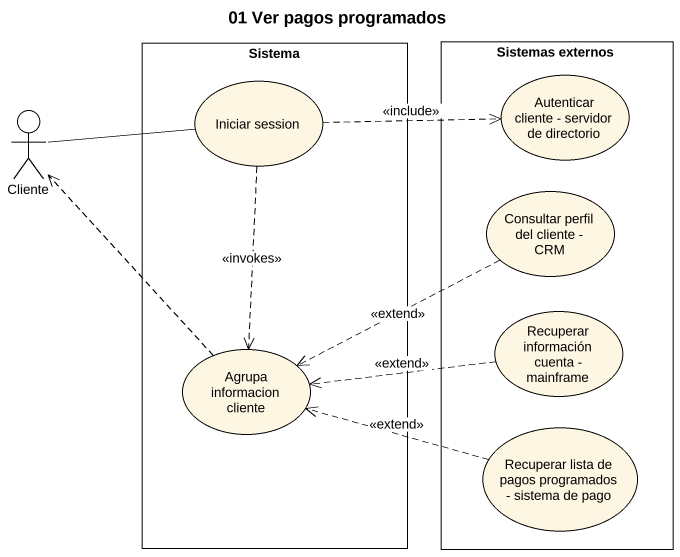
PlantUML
@startuml
title 01 Ver pagos programados
rectangle Sistema {
  usecase "Iniciar session" as Iniciar_session
  usecase "Agrupa informacion cliente" as Agrupa_informacion_cliente
}
rectangle "Sistemas externos" as Sistemas_externos {
  usecase "Autenticar cliente - servidor de directorio" as Autenticar_cliente_servidor
  usecase "Consultar perfil del cliente - CRM" as Consultar_perfil_del
  usecase "Recuperar información cuenta - mainframe" as Recuperar_información
  usecase "Recuperar lista de pagos programados - sistema de pago" as Recuperar_lista_de_pagos
}
actor Cliente
Iniciar_session .right.> Autenticar_cliente_servidor : <<include>>
Iniciar_session ..> Agrupa_informacion_cliente : <<invokes>>
Cliente -right- Iniciar_session
Consultar_perfil_del .left.> Agrupa_informacion_cliente : <<extend>>
Recuperar_información .left.> Agrupa_informacion_cliente : <<extend>>
Agrupa_informacion_cliente .up.> Cliente
Recuperar_lista_de_pagos .left.> Agrupa_informacion_cliente : <<extend>>
@enduml
